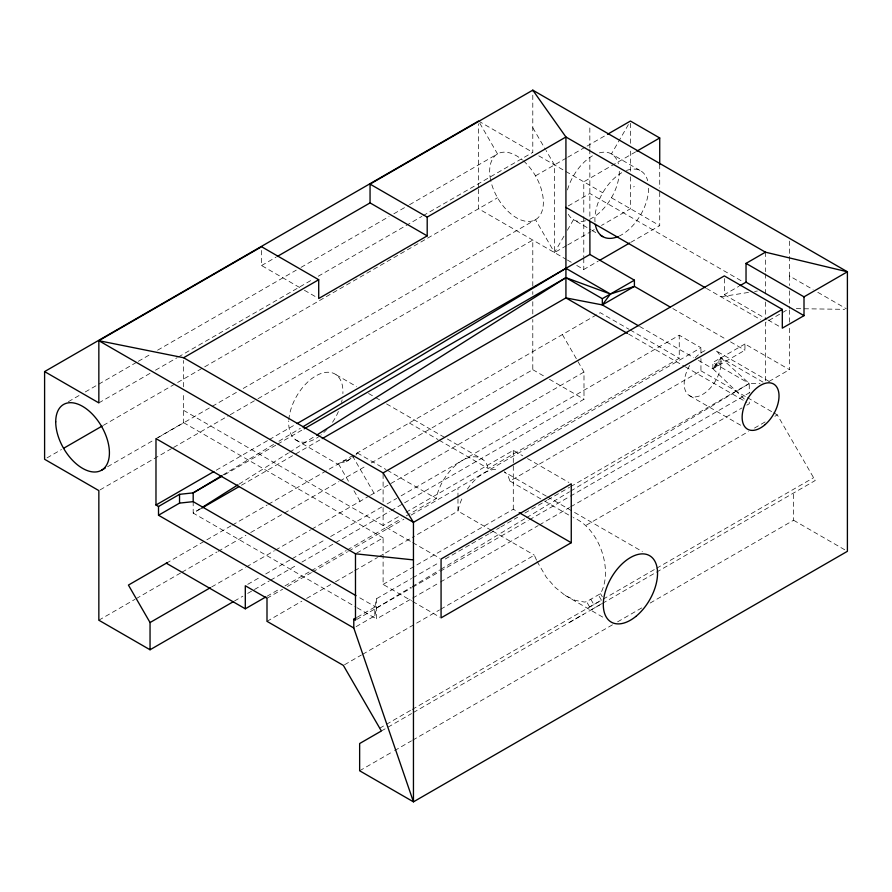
<?xml version="1.0" encoding="UTF-8"?>
<svg xmlns="http://www.w3.org/2000/svg" width="892" height="892" viewBox="0 0 892 892"><rect width="100%" height="100%" fill="white"/><g stroke="black" fill="none" stroke-linecap="round" stroke-linejoin="round"><path stroke-width="0.67" stroke-dasharray="4.46 3.34" d="M155.989 438.619L183.607 422.674L183.607 392.357M183.607 386.816L183.607 360.502M299.667 287.525L261.579 265.537L261.579 248.088M356.12 626.641L374.807 615.848L374.807 607.084L376.513 598.722L411.491 578.518M376.513 598.722L376.513 618.948L411.491 598.744M383.103 507.537L383.103 525.533L398.769 516.49M383.103 501.995L383.103 472.916M457.975 498.873L457.975 511.071L412.327 537.419M457.975 497.513L457.975 488.024L700.945 347.746L679.247 335.225L397.888 497.703M478.547 189.26L478.547 208.739L566.197 259.349M478.547 187.866L478.547 123.832M371.262 462.926L532.792 369.678L532.792 319.503M532.792 313.928L532.792 301.385M532.792 294.416L532.792 291.628M532.792 286.053L532.792 240.06L257.955 398.735M423.098 215.697L532.792 152.365L532.792 91.553M391.131 510.581L583.992 399.237L583.992 372.009L577.236 360.301M589.835 149.388L589.857 219.822M589.835 148.016L589.835 125.973M630.432 176.727L630.432 208.739L601.498 225.442M630.432 171.164L630.432 148.897M630.432 143.322L630.432 121.056M439.176 440.224L488.247 468.545L679.247 358.272L679.247 335.225M546.328 496.13L504.315 471.879A38.356 22.144 -60 0 1 508.262 476.384L509.945 481.067L700.945 370.804L700.945 358.595M700.945 353.176L700.945 347.746M698.447 360.401L712.864 368.731L744.943 350.199L744.954 343.989L789.442 369.656L789.431 325.212M765.436 380.75L765.447 322.425L788.227 309.245M650.145 603.059L793.59 520.248L793.59 493.02M406.25 515.877L436.277 498.55L436.567 496.654A38.356 22.144 -60 0 1 460.428 461.621A38.356 22.144 -60 0 1 486.564 463.851L488.247 468.545M374.807 615.848L376.513 607.485L357.213 596.347M744.954 343.989L720.948 357.837L720.948 364.059L716.9 363.278L715.897 365.419L715.73 364.861M356.008 454.965L357.068 453.08M537.084 561.458L546.283 577.191L555.27 587.471L565.093 595.377L575.084 600.349L584.561 602.078L586.579 601.676L600.506 593.637C613.774 569.787 598.933 527.741 573.188 517.583M563.978 236.146L554.49 252.581L535.501 219.7L241.386 389.503M567.368 230.27L573.467 219.7L591.05 229.846M628.392 124.579L611.444 153.937L640.735 170.851M744.341 399.014L712.864 368.731L720.948 357.837L765.436 383.515M340.064 462.892L346.352 461.643L351.838 457.551M346.352 461.643L354.916 455.779M200.243 508.652L193.185 513.101L356.008 607.106M239.045 484.144L288.428 452.946M289.599 452.199L315.478 435.865M222.955 474.945L274.167 444.093M278.928 441.228L300.359 428.316M376.513 608.054L411.045 587.259M412.238 586.535L439.622 570.033M440.815 569.319L525.366 518.386M526.559 517.672L569.43 491.838M570.624 491.124L749.258 383.515L760.04 383.515M569.654 622.304L583.535 614.175M601.687 603.728L591.284 609.816L586.579 601.676M589.645 606.995L655.442 568.929M261.579 265.537L276.041 257.186M68.405 401.679L80.458 394.721M85.286 391.945L137.112 362.018M138.316 361.316L151.584 353.667M157.605 350.188L296.233 270.153M301.05 267.366L389.046 216.566M393.863 213.79L408.335 205.439M409.54 204.736L497.535 153.937L479.227 122.226M98.845 402.894L150.681 372.979M155.498 370.191L177.196 357.67M178.4 356.967L313.404 279.029M318.232 276.241L421.894 216.399M47.008 457.886L61.481 449.535M103.361 425.35L497.535 197.779M535.501 175.858L566.543 157.94M567.747 157.237L585.832 146.801M587.036 146.11L606.315 134.971M635.606 151.885L583.781 181.812L583.781 215.217M107.586 466.75L153.391 440.313M158.207 437.526L240.182 390.205M568.249 205.963L589.824 193.475L743.738 282.207M100.049 489.898L172.368 448.141M173.583 447.45L229.032 415.438M230.236 414.735L256.751 399.426M566.543 245.623L554.49 252.581L554.49 164.897L546.082 150.514M567.747 244.932L590.649 231.708M591.853 231.017L594.262 229.623M216.265 470.207L268.113 440.28M269.317 439.578L294.639 424.96M224.55 474.767L276.42 444.818M277.624 444.127L302.957 429.498M576.745 265.437L583.781 269.495L598.242 261.144M630.789 242.356L659.723 225.654L659.723 189.461M200.421 508.919L193.185 513.101L193.185 501.65M241.431 485.248L294.516 454.597M295.72 453.905L321.053 439.277M166.325 563.209L231.184 525.756M232.377 525.065L267.232 504.95M268.414 504.259L600.271 312.679L628.983 329.26M98.845 620.208L135.004 599.324M136.208 598.632L180.808 572.876M182.013 572.185L216.968 552.003M218.172 551.312L245.902 535.3M250.719 532.524L283.266 513.725M284.47 513.034L338.715 481.713M339.919 481.022L366.445 465.713M211.605 586.992L245.4 567.49M246.605 566.788L274.368 550.765M275.572 550.063L310.572 529.859M311.776 529.157L369.388 495.907M370.548 495.238L583.992 372.009M724.337 278.594L724.337 294.695L738.799 286.343M247.708 584.36L260.921 576.734M265.727 573.969L290.959 559.407M292.163 558.715L325.803 539.303M330.609 536.527L382.278 506.712M387.083 503.935L396.695 498.394M234.429 601.052L242.858 596.179M247.686 593.403L269.384 580.87M270.588 580.179L297.103 564.87M301.931 562.083L334.478 543.295M335.682 542.592L389.927 511.283M406.005 512.309L513.29 450.371L522.757 455.834M266.92 596.324L280.133 588.698M284.938 585.921L310.16 571.359M311.364 570.668L346.196 550.554M347.389 549.862L401.445 518.653M266.998 598.276L282.608 589.266M287.414 586.49L311.442 572.619M312.635 571.928L347.467 551.813M348.672 551.122L403.92 519.233M411.134 515.063L457.975 488.024M356.688 553.107L383.103 537.854L383.103 584.405L411.502 600.807M712.864 368.731L712.864 362.509L720.948 357.837L749.258 383.515L749.258 392.959M266.998 621.334L301.83 601.219M306.636 598.443L330.653 584.572M335.459 581.807L353.477 571.404M354.682 570.713L377.494 557.533M378.699 556.842L411.134 538.121M713.366 368.05L714.882 367.56L714.882 365.999L716.9 364.839M383.103 584.405L513.29 509.243L518.018 511.975M412.695 577.826L439.232 562.506M445.264 559.016L470.597 544.399M471.812 543.696L488.693 533.951M489.898 533.249L499.553 527.685M500.758 526.982L517.65 517.237M524.886 513.056L546.595 500.523M547.799 499.821L569.52 487.288M570.724 486.586L749.258 383.515L712.864 362.509M357.291 617.197L374.807 607.084M356.655 619.527L411.424 587.895M412.628 587.204L439.12 571.906M440.325 571.214L528.22 520.471M529.424 519.768L569.163 496.833M570.367 496.13L750.986 391.856M769.038 381.442L789.442 369.656M412.695 598.053L439.232 582.732M440.447 582.03L538.155 525.622M539.359 524.92L569.52 507.515M570.724 506.812L742.021 407.923M746.838 405.135L749.258 403.742L749.258 401.043M344.568 664.73L361.383 655.018M362.587 654.327L439.455 609.95M440.659 609.258L534.341 555.17L536.538 560.198M586.312 525.165L748.488 431.538M754.487 428.071L765.303 421.827M774.914 416.285L777.311 414.892L815.21 480.532L412.65 712.942M656.646 568.237L813.582 477.711M379.635 728.24L411.022 710.121M412.227 709.419L601.42 600.193L598.354 594.886M381.263 731.061L411.547 713.578M359.643 770.777L393.394 751.287M394.598 750.596L411.48 740.851M412.684 740.159L612.782 624.634M617.598 621.847L641.705 607.931M633.632 186.874L634.312 186.484M343.141 461.131L349.43 459.882M720.948 296.757L749.258 292.308M754.643 291.461L757.341 291.037M796.322 308.654L844.635 309.334M714.882 365.999L716.9 366.389L716.9 363.278M789.387 256.439L789.387 275.918L813.069 289.577M817.797 292.308L846.218 308.699M478.547 121.056L532.792 152.365M538.813 155.855L602.758 192.772M611.444 197.779L659.723 225.654M724.337 294.695L766.93 319.291M768.112 319.972L779.942 326.807M706.52 288.439L760.631 319.648M592.221 230.526L595.733 232.556M672.858 308.587L725.72 339.105M730.526 341.881L744.943 350.199M567.379 260.029L572.062 262.727M768.96 381.33L715.73 350.601A26.08 15.064 -60 0 1 715.574 380.806A26.08 15.064 -60 0 1 689.494 395.68A26.08 15.064 -60 0 1 689.65 365.475M639.575 326.416L693.642 357.625M630.187 329.951L679.247 358.272M700.945 370.804L746.292 396.985M747.485 397.676L772.539 412.137M773.732 412.829L777.311 414.892M628.648 334.11L684.131 366.144M685.335 366.835L746.838 402.348M689.494 395.68L742.735 426.421M532.792 369.678L544.7 376.547M549.461 379.301L583.992 399.237M793.59 520.248L845.003 549.929M304.428 290.279L316.337 297.147M527.484 458.566L568.895 482.472M336.161 374.796L356.566 386.582M368.574 393.506L374.573 396.973M375.777 397.665L381.776 401.132M386.582 403.909L482.617 459.347M547.532 496.833L642.363 551.579M409.261 422.942L437.983 439.533M509.945 481.067L543.351 500.367M544.544 501.048L571.995 516.903M357.302 452.946L386.013 469.526M387.217 470.218L436.277 498.55M491.38 530.361L457.975 511.071L458.265 509.187A38.356 22.144 -60 0 1 462.959 496.666M492.585 531.052L534.341 555.17M295.475 439.711L337.856 464.175M565.093 595.377L604.163 617.922M183.607 410.353L411.502 541.923M412.684 542.604L439.89 558.314M183.607 422.674L383.103 537.854M412.684 601.487L439.89 617.197M357.213 607.809L376.513 618.948M532.792 127.734L545.391 149.31M562.373 334.556L576.567 359.13M590.805 599.234L593.871 604.553M352.429 455.767L374.049 493.22M338.436 463.84L349.92 483.732M353.979 490.756L360.056 501.293M600.506 593.637L602.323 596.781M789.387 275.918L789.398 285.44M789.409 290.881L789.42 308.554M789.42 309.948L789.431 323.829M765.436 293.847L765.436 273.063M765.436 302.009L765.447 319.704M789.387 241.119L789.387 255.045M765.436 252.18L765.436 271.67M718.93 360.558L718.93 363.668M659.723 164.407L659.723 188.078M583.781 216.6L583.781 256.974M583.781 258.357L583.781 269.495M513.29 450.371L513.29 509.243M288.83 419.708A38.356 22.144 -60 0 1 318.02 374.763A38.356 22.144 -60 0 1 342.885 393.595M342.093 399.828A38.356 22.144 -60 0 1 341.524 402.403M338.402 411.535A38.356 22.144 -60 0 1 331.679 423.499M326.963 429.364A38.356 22.144 -60 0 1 321.176 434.85M320.183 435.63A38.356 22.144 -60 0 1 288.752 420.913M467.397 489.106A38.356 22.144 -60 0 1 498.974 469.582M695.202 357.915A26.08 15.064 -60 0 1 707.49 349.787M523.47 160.883A37.966 21.921 60 0 1 535.847 219.488A37.966 21.921 60 0 1 490.856 181.132M490.578 179.872A37.966 21.921 60 0 1 522.5 160.047M599.402 152.867A37.966 21.921 -60 0 1 618.39 163.827M619.304 171.32A37.966 21.921 -60 0 1 590.125 219.053M585.509 220.781A37.966 21.921 -60 0 1 567.39 212.396M567.468 189.929A37.966 21.921 -60 0 1 592.455 155.821M626.418 170.506A37.966 21.921 -60 0 1 647.681 180.73M648.596 188.234A37.966 21.921 -60 0 1 619.416 235.967M594.997 221.874A37.966 21.921 -60 0 1 621.746 172.725"/><path stroke-width="1.34" d="M478.547 121.056L44.6 371.585L44.6 459.28L98.845 490.6L98.845 620.208L150.046 649.766L233.225 601.743M150.046 649.766L150.046 622.538L128.426 585.085L167.473 562.54M222.13 476.161L193.185 492.875L179.537 494.335L158.508 506.478L155.977 505.017L155.989 438.619L355.484 553.798L413.453 559.908L413.453 801.841L359.643 770.777L359.643 743.538L381.363 730.994L343.375 665.421L266.998 621.334L266.998 598.276L245.3 585.754L245.3 608.801L166.325 563.209M370.057 184.109L427.201 217.102L427.201 235.889L370.057 202.897L370.057 184.109L532.792 90.159L847.4 271.792L847.4 551.312L413.453 801.841L353.79 627.99L158.508 515.241L158.508 506.478M158.508 515.241L179.537 503.11L179.537 494.335M356.008 595.655L193.185 501.65L193.185 492.875L221.762 475.659M44.6 371.585L98.845 402.894L98.845 340.699L261.579 246.738L318.712 279.731L318.712 298.519L427.201 235.889M353.79 627.99L353.79 619.215L356.12 617.866M355.484 553.798L355.484 620.196L353.79 619.215M627.444 333.418L565.929 297.906L565.929 137L532.792 90.159M740.003 285.652L746.035 282.173L746.035 263.385L765.436 252.18L847.4 271.792L804.004 296.846L746.035 263.385M782.306 309.379L413.453 522.333L98.845 340.699L183.607 357.737L383.103 472.916L724.337 275.907L782.306 309.379L782.306 328.167L804.004 315.645L804.004 296.846M322.257 438.585L565.929 297.906L602.323 304.908L610.418 294.014L634.413 286.388L670.461 307.194M202.595 507.158L237.863 484.88M316.649 435.118L565.929 277.68L610.418 294.014L565.929 268.336L302.745 426.878M277.245 256.483L370.057 202.897M183.607 357.737L318.712 279.731M427.201 217.102L565.929 137L765.436 252.18M63.588 448.308L102.156 426.042M607.53 134.279L630.432 121.056L659.723 137.97L659.723 164.407M636.81 151.183L659.723 137.97M101.554 470.229L105.167 468.144M155.977 505.017L213.857 471.6M297.058 423.566L589.913 254.488L634.402 280.177L634.413 286.388L602.323 304.908L602.323 298.686L565.929 277.68L304.161 428.807M599.446 260.453L629.585 243.048M201.625 508.228L239.023 486.642M602.323 298.686L634.402 280.177M150.046 622.538L210.4 587.694M245.3 608.801L265.716 597.016M571.259 542.715L441.072 617.877L441.072 559.005L571.259 483.843L571.259 542.715L519.2 512.666M179.537 503.11L193.185 501.65M746.035 282.173L804.004 315.645M565.851 207.345L705.327 287.748M600.416 235.265L602.758 236.614M602.323 304.908L638.371 325.725M383.103 472.916L413.453 522.333L413.453 559.908M589.868 221.216L589.913 254.488M618.245 236.492A37.966 21.921 -60 0 1 595.31 224.383M635.784 616.495A38.356 22.144 -60 0 0 650.77 556.43A38.356 22.144 -60 0 0 604.72 593.737A38.356 22.144 -60 0 0 635.784 616.495M765.247 424.514A26.08 15.064 -60 0 0 773.698 384.062A26.08 15.064 -60 0 0 742.791 411.245A26.08 15.064 -60 0 0 765.247 424.514M55.717 421.849A37.966 21.921 60 0 0 95.99 471.946A37.966 21.921 60 0 0 95.99 418.248A37.966 21.921 60 0 0 55.717 421.849"/></g></svg>
